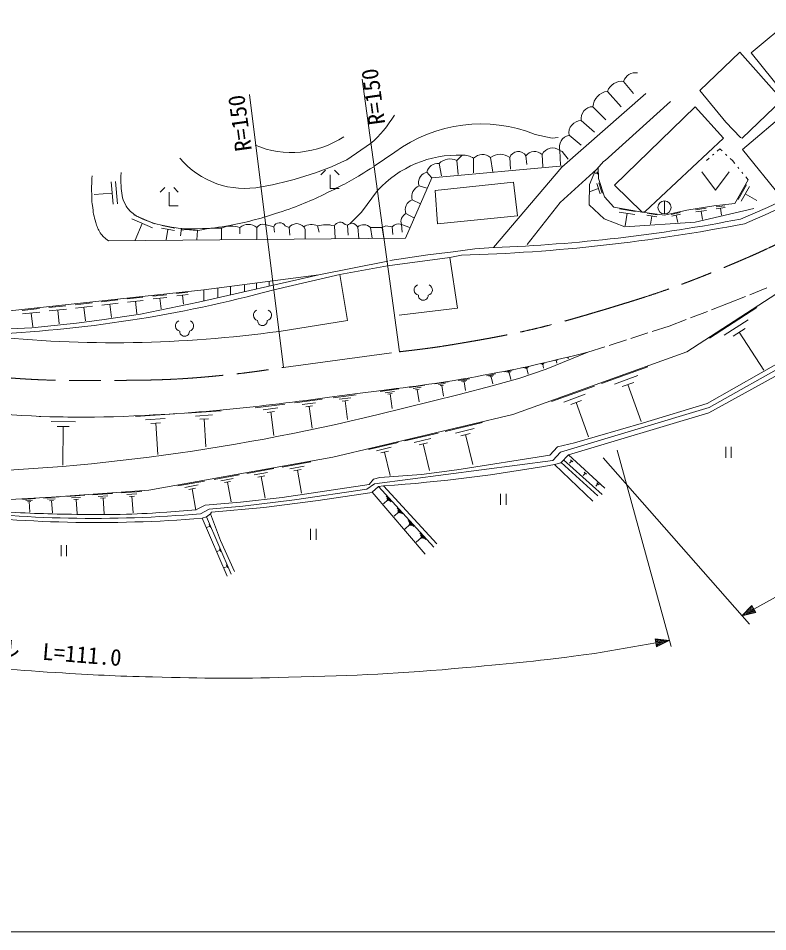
# Model space of a CAD drawing. Units: millimetres, scale not verified. Extents: x 40000 to 680000, y 20000 to 380000.
# Drawn here: x 381484 to 463988, y 205000 to 305534 of the extents above; entities that cross this region are included whole.
import ezdxf
from ezdxf.enums import TextEntityAlignment as Align

# ---------------------------------------------------------------- set-up
doc = ezdxf.new("R2010")
doc.units = ezdxf.units.MM
doc.header["$LTSCALE"] = 1000
doc.linetypes.add('CHAIN', pattern=[18.5, 12, -1.5, 3.5, -1.5])
for name, color, linetype, lineweight in [('M-BGD', 7, 'Continuous', 13), ('M-BMK', 2, 'CHAIN', 13), ('M-BMK-SRVR', 3, 'Continuous', 13), ('M-STR-HTXT', 7, 'Continuous', 13), ('M-TTL-BAND', 7, 'Continuous', 13)]:
    doc.layers.add(name, color=color, linetype=linetype, lineweight=lineweight)
doc.styles.add('ＭＳ ゴシック', font='')
doc.styles.get('ＭＳ ゴシック').set_extended_font_data('MS Gothic')

msp = doc.modelspace()

# ---------------------------------------------------------------- linework, layer by layer
at = {"layer": 'M-BGD'}
for p, q in [((448125, 298591), (449225, 297237)), ((450556, 297260), (441327, 289149)), ((446347, 297491), (447871, 295797)), ((444738, 295797), (446177, 294358)), ((461206, 291104), (466477, 295572)), ((443468, 294273), (444907, 293003)), ((442113, 292665), (443468, 291564)), ((417645, 289955), (420269, 291733)), ((420672, 289256), (422948, 290780)), ((439150, 290548), (439235, 289193)), ((441097, 290971), (441351, 290887)), ((441097, 290971), (441182, 289363)), ((441351, 290887), (442029, 290040)), ((457904, 290456), (458055, 290587)), ((458431, 290915), (458717, 291164)), ((458717, 291164), (458969, 290927)), ((459332, 290583), (459477, 290446)), ((465424, 285891), (461206, 291104)), ((429752, 289871), (430345, 290463)), ((429752, 289871), (429921, 288347)), ((431615, 290125), (431615, 288516)), ((433477, 290209), (433731, 288601)), ((435594, 290209), (435679, 288939)), ((437372, 290379), (437457, 289447)), ((457241, 289878), (457527, 290127)), ((459840, 290102), (460092, 289864)), ((460092, 289864), (460366, 289532)), ((415306, 288802), (414806, 288302)), ((416806, 288302), (416306, 288802)), ((426281, 288516), (426450, 288601)), ((426450, 288601), (426958, 288008)), ((441491, 289293), (427024, 287986)), ((427805, 289532), (428059, 288177)), ((441327, 289149), (433797, 280299)), ((445161, 288939), (441145, 285250)), ((445015, 288805), (444362, 287242)), ((445227, 288623), (445232, 288379)), ((445316, 289111), (445343, 287896)), ((456725, 288630), (458225, 286630)), ((458225, 286630), (459725, 288630)), ((460685, 289147), (460812, 288992)), ((461131, 288607), (461258, 288453)), ((391706, 287538), (391924, 285067)), ((392200, 287582), (392418, 285111)), ((415806, 286802), (415806, 288302)), ((427024, 287986), (424107, 281350)), ((445230, 288501), (444985, 288496)), ((445343, 287896), (446015, 285891)), ((460372, 285162), (461851, 287735)), ((461576, 288067), (461851, 287735)), ((397603, 286892), (397103, 286392)), ((399103, 286392), (398603, 286892)), ((416806, 286802), (415806, 286802)), ((421031, 286569), (419271, 284194)), ((425603, 287077), (426450, 286823)), ((444362, 287242), (444345, 285000)), ((445357, 286786), (444451, 286482)), ((445168, 287352), (445547, 286219)), ((445394, 287428), (445774, 286295)), ((460739, 285600), (461657, 287198)), ((461059, 285417), (461977, 287014)), ((391815, 286303), (389838, 286128)), ((398103, 284892), (398103, 286392)), ((424841, 285553), (425773, 285129)), ((446015, 285891), (447029, 284755)), ((461518, 286215), (462796, 285481)), ((399103, 284892), (398103, 284892)), ((441145, 285250), (437509, 280635)), ((444345, 285000), (445966, 283472)), ((447029, 284755), (450157, 284198)), ((447687, 284550), (449416, 284278)), ((452621, 285442), (452621, 283994)), ((455066, 284423), (458056, 284883)), ((456018, 283097), (462457, 284597)), ((456050, 284459), (457210, 284621)), ((458056, 284883), (460372, 285162)), ((458298, 284772), (459263, 284907)), ((458325, 284579), (459290, 284714)), ((458807, 284646), (458915, 283874)), ((394197, 283899), (396472, 282910)), ((419271, 284194), (417969, 282924)), ((424164, 284029), (425095, 283521)), ((447632, 284204), (449362, 283932)), ((448497, 284068), (448279, 282684)), ((450157, 284198), (452615, 283875)), ((450676, 283851), (451792, 283675)), ((450711, 284074), (451827, 283898)), ((451234, 283763), (451093, 282870)), ((452615, 283875), (455066, 284423)), ((453371, 283942), (454354, 284161)), ((453415, 283745), (454398, 283964)), ((453906, 283855), (454082, 283068)), ((456082, 284227), (457242, 284388)), ((456662, 284308), (456791, 283380)), ((393999, 283444), (396274, 282455)), ((395136, 282949), (394345, 281129)), ((397299, 282721), (398738, 282451)), ((405876, 281827), (405876, 282505)), ((407739, 282505), (407739, 281235)), ((408670, 282843), (409601, 282589)), ((409686, 281997), (409601, 282589)), ((410871, 282674), (411295, 282505)), ((411295, 282505), (411379, 281658)), ((412903, 282589), (413073, 282335)), ((414597, 281997), (414427, 282674)), ((416290, 282674), (416375, 281319)), ((417475, 282843), (417729, 282759)), ((417729, 282759), (417814, 281658)), ((418865, 282529), (418976, 281299)), ((420269, 282505), (421539, 282505)), ((420269, 282505), (420439, 281319)), ((421539, 282505), (421963, 282674)), ((421963, 282674), (422640, 282589)), ((422640, 282589), (422725, 281743)), ((423656, 282843), (423741, 281997)), ((423656, 282843), (424587, 282505)), ((445966, 283472), (448250, 282585)), ((448250, 282585), (456018, 283097)), ((397245, 282434), (398684, 282163)), ((397964, 282298), (397748, 281148)), ((399357, 281573), (399441, 282420)), ((401219, 282166), (401135, 281150)), ((403844, 282420), (403844, 281235)), ((413073, 282335), (413073, 281235)), ((421561, 282416), (421713, 281326)), ((424107, 281350), (391428, 281028)), ((422377, 278889), (426561, 279490)), ((426561, 279490), (429362, 279835)), ((429362, 279835), (431727, 280145)), ((431727, 280145), (433797, 280299)), ((414559, 277308), (422165, 278805)), ((422132, 278271), (428990, 279203)), ((428990, 279203), (430260, 279457)), ((471041, 279170), (455065, 268823)), ((416883, 277340), (422132, 278271)), ((414559, 277308), (401330, 274276)), ((401896, 275664), (414559, 277308)), ((409107, 276600), (409099, 276057)), ((409601, 275647), (416883, 277340)), ((380518, 273322), (401896, 275664)), ((401896, 275664), (401896, 274420)), ((403442, 275865), (403442, 274767)), ((404866, 276050), (404866, 275087)), ((406378, 276246), (406378, 275438)), ((407700, 276418), (407697, 275735)), ((462019, 275112), (463872, 275863)), ((390630, 274329), (392443, 274528)), ((393486, 274642), (395201, 274830)), ((393524, 274299), (395239, 274487)), ((396313, 274952), (397793, 275114)), ((396345, 274656), (397826, 274818)), ((397085, 274737), (397215, 273552)), ((398905, 275236), (400150, 275372)), ((398932, 274987), (400177, 275123)), ((399555, 275055), (399664, 274059)), ((459676, 274163), (461555, 274924)), ((381916, 273375), (383835, 273585)), ((384842, 273696), (386735, 273903)), ((384884, 273317), (386777, 273524)), ((387743, 274013), (389609, 274218)), ((387783, 273640), (389650, 273844)), ((388717, 273742), (388880, 272249)), ((390670, 273967), (392483, 274165)), ((391577, 274066), (391736, 272616)), ((394382, 274393), (394532, 273021)), ((401330, 274276), (394932, 272978)), ((457569, 270325), (462783, 273702)), ((457815, 273446), (459676, 274163)), ((381958, 272991), (383877, 273201)), ((382917, 273096), (383086, 271561)), ((385830, 273421), (385996, 271906)), ((394932, 272978), (390666, 272360)), ((455482, 272548), (457348, 273266)), ((382965, 271446), (380539, 271347)), ((387889, 271966), (382965, 271446)), ((390666, 272360), (387889, 271966)), ((451283, 271054), (453154, 271652)), ((453154, 271652), (455015, 272368)), ((459210, 270648), (461817, 272336)), ((448902, 270293), (450807, 270902)), ((460199, 270549), (461503, 271393)), ((460851, 270971), (463552, 266799)), ((446520, 269533), (448425, 270141)), ((455065, 268823), (435915, 261915)), ((439592, 266912), (444173, 268783)), ((444173, 268783), (446044, 269381)), ((466782, 268533), (457336, 263125)), ((438931, 267504), (439471, 267625)), ((439078, 267481), (439348, 267541)), ((439157, 267442), (439292, 267472)), ((439225, 267457), (439322, 267025)), ((440558, 267869), (440874, 267940)), ((440716, 267905), (440787, 267588)), ((441945, 268181), (442072, 268209)), ((442009, 268195), (442037, 268068)), ((467238, 267473), (457487, 262112)), ((435007, 266624), (435968, 266840)), ((435268, 266582), (435749, 266690)), ((435410, 266513), (435650, 266566)), ((435530, 266540), (435703, 265771)), ((436695, 265910), (439592, 266912)), ((437023, 267076), (437824, 267256)), ((437242, 267041), (437642, 267131)), ((437360, 266984), (437560, 267028)), ((437460, 267006), (437604, 266365)), ((445671, 265328), (450784, 267172)), ((427348, 265316), (428809, 265525)), ((429919, 265683), (431140, 265858)), ((430242, 265605), (430852, 265692)), ((430412, 265505), (430717, 265548)), ((430564, 265527), (430704, 264549)), ((433014, 266177), (434012, 266401)), ((433286, 266133), (433785, 266245)), ((433433, 266061), (433683, 266117)), ((433558, 266089), (433737, 265291)), ((433647, 265063), (436695, 265910)), ((447133, 265278), (449690, 266200)), ((447957, 264997), (449235, 265458)), ((421342, 264456), (423362, 264745)), ((421876, 264326), (422886, 264471)), ((424499, 264908), (426225, 265155)), ((424955, 264797), (425819, 264920)), ((425196, 264655), (425628, 264717)), ((425412, 264686), (425609, 263305)), ((427734, 265222), (428465, 265326)), ((427938, 265102), (428303, 265154)), ((428120, 265128), (428288, 263959)), ((430006, 264132), (433647, 265063)), ((440177, 263346), (444917, 265056)), ((448596, 265227), (450072, 261137)), ((411938, 263217), (414925, 263608)), ((416135, 263766), (418684, 264100)), ((416806, 263595), (418080, 263761)), ((417158, 263381), (417795, 263465)), ((417476, 263423), (417743, 261383)), ((421116, 261931), (430006, 264132)), ((422157, 264160), (422662, 264232)), ((422410, 264196), (422641, 262580)), ((441533, 263300), (443903, 264155)), ((442296, 263040), (443481, 263467)), ((407576, 262647), (410818, 263071)), ((408429, 262429), (410050, 262641)), ((412724, 263016), (414217, 263212)), ((413136, 262766), (413883, 262864)), ((413509, 262815), (413822, 260426)), ((442889, 263253), (444257, 259462)), ((457336, 263125), (450326, 260999)), ((383772, 261707), (389115, 261641)), ((394380, 261720), (398732, 261995)), ((395496, 261354), (397672, 261491)), ((400000, 262075), (403812, 262315)), ((400977, 261754), (402883, 261874)), ((401478, 261402), (402431, 261463)), ((401954, 261433), (402147, 258383)), ((408877, 262157), (409687, 262263)), ((409282, 262210), (409621, 259617)), ((435915, 261915), (416098, 257237)), ((457487, 262112), (442043, 257503)), ((385101, 261156), (387772, 261123)), ((385762, 260613), (387098, 260597)), ((386430, 260605), (386377, 256331)), ((396067, 260953), (397155, 261021)), ((396611, 260987), (396831, 257505)), ((428468, 260055), (432602, 261030)), ((424053, 259012), (427726, 259879)), ((429599, 259885), (431666, 260373)), ((430213, 259594), (431247, 259838)), ((430730, 259716), (431511, 256409)), ((420037, 258064), (423290, 258832)), ((425058, 258862), (426894, 259295)), ((425604, 258603), (426522, 258820)), ((426063, 258711), (426756, 255774)), ((420927, 257931), (422553, 258315)), ((421410, 257702), (422224, 257894)), ((421817, 257798), (422431, 255195)), ((442043, 257503), (441201, 256592)), ((442043, 257503), (446071, 253830)), ((459365, 258365), (459365, 257165)), ((459965, 258365), (459965, 257165)), ((416098, 257237), (395859, 253596)), ((410536, 256135), (413673, 256699)), ((441201, 256592), (440505, 256427)), ((440505, 256427), (444722, 252398)), ((441244, 256638), (445289, 252968)), ((441524, 256941), (445754, 253124)), ((442413, 256839), (442182, 256567)), ((442277, 256954), (442549, 256723)), ((406641, 255434), (409627, 255971)), ((407441, 255270), (408934, 255538)), ((411376, 255962), (412945, 256244)), ((411825, 255719), (412609, 255860)), ((412217, 255789), (412668, 253280)), ((443918, 255479), (443687, 255207)), ((443782, 255594), (444054, 255363)), ((399047, 254068), (401974, 254595)), ((403056, 254789), (405785, 255280)), ((403788, 254639), (405152, 254885)), ((404178, 254428), (404860, 254550)), ((404519, 254489), (404912, 252306)), ((407868, 255038), (408614, 255173)), ((408241, 255105), (408671, 252716)), ((445161, 254415), (445433, 254184)), ((395859, 253596), (385132, 252819)), ((392846, 253298), (395098, 253446)), ((399832, 253907), (401295, 254170)), ((400250, 253680), (400982, 253812)), ((400616, 253746), (401037, 251405)), ((421139, 254014), (420439, 253379)), ((420439, 253379), (426281, 246569)), ((421709, 254057), (421139, 254014)), ((421139, 254014), (427231, 247325)), ((421709, 254057), (427551, 247707)), ((445297, 254300), (445066, 254028)), ((385132, 252819), (378531, 252453)), ((381940, 252582), (383399, 252678)), ((382314, 252460), (383043, 252508)), ((382506, 252326), (382871, 252350)), ((384274, 252735), (385978, 252847)), ((384711, 252593), (385563, 252649)), ((384936, 252437), (385361, 252465)), ((385148, 252451), (385238, 251088)), ((386841, 252904), (388814, 253033)), ((387347, 252739), (388334, 252804)), ((387607, 252558), (388100, 252590)), ((387854, 252574), (387957, 250996)), ((389710, 253092), (391886, 253235)), ((390268, 252910), (391356, 252982)), ((390554, 252711), (391099, 252746)), ((390827, 252728), (390941, 250987)), ((393424, 253110), (394550, 253184)), ((393720, 252903), (394283, 252940)), ((394002, 252922), (394120, 251119)), ((422150, 252518), (421678, 252089)), ((421999, 252921), (422536, 252331)), ((422074, 252720), (422343, 252425)), ((422082, 252592), (422217, 252445)), ((434577, 253180), (434577, 251980)), ((435177, 253180), (435177, 251980)), ((382688, 252338), (382765, 251171)), ((423192, 251611), (423765, 250982)), ((423272, 251397), (423559, 251082)), ((402199, 250668), (401727, 250501)), ((401727, 250501), (404475, 244147)), ((402659, 251009), (402199, 250668)), ((402199, 250668), (404911, 244341)), ((423352, 251182), (422849, 250723)), ((423281, 251261), (423424, 251103)), ((402571, 249648), (402247, 249499)), ((402497, 249810), (402646, 249486)), ((413671, 249330), (413671, 248130)), ((414271, 249330), (414271, 248130)), ((424591, 249806), (424055, 249318)), ((424420, 250263), (425030, 249593)), ((424505, 250034), (424811, 249699)), ((424515, 249890), (424667, 249722)), ((425866, 248389), (425297, 247870)), ((425684, 248875), (426333, 248162)), ((425775, 248632), (426100, 248276)), ((425785, 248478), (425947, 248300)), ((386194, 247549), (386194, 246349)), ((386794, 247549), (386794, 246349)), ((403694, 246989), (403370, 246840)), ((403619, 247151), (403768, 246827)), ((404389, 245362), (404538, 245038)), ((404464, 245200), (404140, 245051))]:
    msp.add_line(p, q, dxfattribs=at)
for points in [[(467005, 295713), (462179, 301724), (466751, 305534)], [(445161, 288939), (445923, 289786), (446093, 289871), (453289, 296390)], [(455999, 295797), (447109, 287161), (450157, 284198)], [(450157, 284198), (447109, 287161), (455999, 295797), (459131, 292326), (450495, 284283)], [(438388, 292749), (440251, 292326), (440928, 292411)], [(450157, 284198), (450495, 284283), (459131, 292326)], [(460994, 283436), (463957, 284706), (466987, 286138)], [(461417, 282928), (464042, 284029), (467005, 285468)], [(423402, 272853), (429837, 273615), (428990, 279203)], [(410194, 271075), (417729, 272260), (416883, 277340)], [(401558, 251009), (402489, 251517), (406215, 251855), (411887, 252533), (419846, 253718), (420693, 254311), (440335, 256851), (441182, 257782), (457523, 262693), (466693, 267835)], [(425857, 255327), (429752, 255835), (439997, 257443), (440843, 258375), (442706, 258798), (450326, 260999)], [(397833, 251178), (401050, 251432), (402066, 251940), (405961, 252279), (410533, 252787), (420100, 254226), (420608, 254819), (421285, 254988), (425857, 255327)], [(402659, 251009), (402743, 251178), (408501, 251686), (414512, 252448), (420185, 253295), (420439, 253379)], [(402659, 251009), (403759, 248045), (405283, 244659)]]:
    msp.add_lwpolyline(points, dxfattribs=at)
for points in [[(459385, 294104), (456507, 297575), (460909, 301809), (465566, 296559), (461163, 292326), (460994, 292411)], [(436441, 283775), (436017, 287500), (427381, 286569), (427635, 282928)]]:
    msp.add_lwpolyline(points, close=True, dxfattribs=at)
msp.add_circle((452621, 284718), 724, dxfattribs=at)
for centre, radius, start, end in [((447924, 296930), 1674, 83.09967, 160.41929), ((449435, 298159), 1380, 81.0997, 161.75944), ((446594, 295645), 1862, 97.62796, 175.30964), ((444724, 294518), 1280, 89.37586, 191.013), ((411607, 301657), 13173, 311.11846, 328.96644), ((432436, 277901), 15997, 68.15643, 126.37787), ((443474, 292893), 1380, 90.2573, 189.54088), ((442412, 291334), 1363, 102.63581, 195.43668), ((411562, 301186), 10418, 247.46561, 303.46208), ((432589, 289217), 1332, 48.1755, 137.02962), ((434536, 288855), 1719, 52.00127, 127.99873), ((436520, 289901), 976, 29.29363, 161.58703), ((438334, 289698), 1179, 46.18237, 144.69829), ((440291, 289989), 1270, 50.61035, 153.9192), ((406404, 296134), 9326, 220.11929, 281.39695), ((402397, 321927), 35421, 279.50518, 295.49654), ((429896, 278453), 12019, 87.86217, 137.52542), ((427643, 288317), 1226, 82.39979, 166.61725), ((429000, 288429), 1626, 62.44719, 137.28443), ((430472, 288389), 2078, 56.63363, 93.50353), ((426662, 287458), 1125, 109.79888, 199.79888), ((426097, 285877), 1297, 112.38014, 194.48976), ((425230, 284467), 1153, 109.70529, 202.36973), ((424601, 283140), 991, 116.20011, 197.4027), ((406807, 281393), 1450, 50.03379, 129.96621), ((408428, 282058), 821, 72.8828, 147.08341), ((410258, 282314), 712, 30.37913, 157.24902), ((412133, 281892), 1038, 42.15677, 143.8688), ((413743, 281226), 1601, 64.71091, 121.64875), ((416939, 282364), 720, 41.82017, 154.44003), ((419501, 281712), 1104, 45.88738, 127.3797), ((423329, 281991), 912, 69.01616, 139.05632), ((424897, 469158), 189777, 271.61941, 281.09515), ((427302, 456102), 175923, 272.14971, 281.04136), ((436358, 214334), 66015, 92.13307, 92.22312), ((436358, 214334), 66015, 102.41509, 102.51974), ((371953, 414067), 143449, 272.32265, 285.21547), ((425668, 275643), 599, 113.44836, 257.2818), ((426471, 275643), 599, 282.7182, 66.55164), ((426069, 275027), 534, 176.52859, 3.47141), ((407962, 272861), 599, 113.44836, 257.2818), ((408765, 272861), 599, 282.7182, 66.55164), ((399390, 271680), 599, 113.44836, 257.2818), ((400193, 271680), 599, 282.7182, 66.55164), ((408363, 272244), 534, 176.52859, 3.47141), ((392033, 402201), 132378, 263.92384, 277.88535), ((399791, 271064), 534, 176.52859, 3.47141), ((366918, 483073), 227687, 270.85519, 283.77078), ((408905, 431271), 177676, 274.13247, 280.2446), ((389771, 385258), 134766, 262.64424, 275.01749), ((390188, 394216), 144178, 262.79055, 274.59067)]:
    msp.add_arc(centre, radius, start, end, dxfattribs=at)
for points, knots in [([(392818, 288567), (392762, 287902), (392761, 287670), (392805, 287098), (392867, 286270), (392889, 285759), (393279, 285026), (393515, 284580), (393723, 284359), (394116, 284043), (394496, 283738), (394760, 283632), (395207, 283437), (396183, 283012), (396771, 282857), (397815, 282648), (399332, 282344), (400222, 282294), (401768, 282379), (403135, 282453), (403901, 282562), (405243, 282833), (407342, 283258), (408502, 283595), (410532, 284279), (412691, 285005), (413872, 285514), (415912, 286525), (417803, 287462), (418454, 287855), (420610, 289191)], [0, 0, 0, 0, 1, 1, 1, 2, 2, 2, 3, 3, 3, 4, 4, 4, 5, 5, 5, 6, 6, 6, 7, 7, 7, 8, 8, 8, 9, 9, 9, 10, 10, 10, 10]), ([(391428, 281028), (390985, 281368), (390797, 281511), (390514, 281924), (390238, 282327), (390161, 282604), (390011, 283070), (389785, 283768), (389746, 284186), (389647, 284913), (389565, 285510), (389572, 285851), (389562, 286454), (389550, 287126), (389566, 287359), (389610, 288176)], [0, 0, 0, 0, 1, 1, 1, 2, 2, 2, 3, 3, 3, 4, 4, 4, 5, 5, 5, 5]), ([(300889, 282505), (305322, 281719), (306564, 281490), (310155, 280629), (314002, 279708), (316140, 279102), (319900, 277878), (323790, 276611), (325888, 275669), (329721, 274241), (333268, 272919), (335220, 272083), (338793, 270837), (342951, 269387), (345275, 268548), (349506, 267331), (352873, 266362), (354787, 265914), (358206, 265148), (361410, 264431), (363209, 264033), (366449, 263507), (371101, 262752), (373731, 262444), (378430, 262075), (385049, 261556), (388794, 261500), (395425, 261828), (405308, 262316), (410807, 263195), (420621, 264454), (425344, 265060), (427999, 265369), (432680, 266238), (437201, 267077), (438722, 267445), (444173, 268783)], [0, 0, 0, 0, 1, 1, 1, 2, 2, 2, 3, 3, 3, 4, 4, 4, 5, 5, 5, 6, 6, 6, 7, 7, 7, 8, 8, 8, 9, 9, 9, 10, 10, 10, 11, 11, 11, 12, 12, 12, 12]), ([(403844, 282420), (404288, 282581), (404476, 282656), (404899, 282663), (405286, 282670), (405462, 282625), (405876, 282505)], [0, 0, 0, 0, 1, 1, 1, 2, 2, 2, 2]), ([(414427, 282674), (414810, 282773), (414956, 282806), (415302, 282815), (415691, 282824), (415857, 282778), (416290, 282674)], [0, 0, 0, 0, 1, 1, 1, 2, 2, 2, 2]), ([(417729, 282759), (417897, 282887), (418031, 282973), (418251, 282969), (418521, 282964), (418658, 282785), (418830, 282589)], [0, 0, 0, 0, 1, 1, 1, 2, 2, 2, 2]), ([(401219, 282166), (400804, 282227), (400679, 282246), (400330, 282263), (399977, 282280), (399849, 282273), (399424, 282251)], [0, 0, 0, 0, 1, 1, 1, 2, 2, 2, 2]), ([(403844, 282420), (403341, 282442), (403184, 282440), (402762, 282415), (402153, 282377), (401930, 282317), (401219, 282166)], [0, 0, 0, 0, 1, 1, 1, 2, 2, 2, 2]), ([(372372, 252054), (374131, 251753), (374620, 251672), (376071, 251505), (377589, 251330), (378444, 251273), (379970, 251195), (383319, 251024), (385198, 250967), (388551, 250930), (390172, 250913), (391081, 250901), (392703, 250933), (394708, 250974), (395370, 251023), (397833, 251178)], [0, 0, 0, 0, 1, 1, 1, 2, 2, 2, 3, 3, 3, 4, 4, 4, 5, 5, 5, 5])]:
    msp.add_open_spline(points, degree=3, knots=knots, dxfattribs=at)
at = {"layer": 'M-BMK'}
msp.add_line((410671, 267107), (423465, 268832), dxfattribs=at)
for points in [[(423465, 268832), (427222, 269261), (428291, 269442), (431363, 269968), (436993, 270932), (440119, 271709), (445590, 273349), (450983, 274965), (453998, 275944), (459196, 278109), (463609, 279948), (465257, 280751), (470072, 283232)], [(373626, 266698), (375851, 266386), (376719, 266308), (378835, 266106), (383686, 265645), (386431, 265650), (391304, 265674), (395840, 265696), (398392, 265705), (402908, 266133), (405950, 266422), (406999, 266545), (410671, 267107)]]:
    msp.add_open_spline(points, degree=3, knots=[0, 0, 0, 0, 1, 1, 1, 2, 2, 2, 3, 3, 3, 4, 4, 4, 4], dxfattribs=at)
at = {"layer": 'M-BMK-SRVR'}
for p, q in [((423465, 268832), (419329, 298816)), ((410671, 267107), (406933, 297132))]:
    msp.add_line(p, q, dxfattribs=at)
at = {"layer": 'M-STR-HTXT'}
for p, q in [((462460, 240514), (512393, 268294)), ((447420, 258005), (453341, 236393)), ((445875, 257146), (461970, 238852)), ((461150, 239785), (462242, 240907)), ((461150, 239785), (462460, 240514)), ((462417, 240592), (461368, 240009)), ((462504, 240435), (461455, 239852)), ((461586, 240234), (462373, 240671)), ((461761, 239919), (462548, 240356)), ((462329, 240750), (461805, 240458)), ((462023, 240683), (462285, 240828)), ((462592, 240278), (462067, 239986)), ((462679, 240121), (462242, 240907)), ((461150, 239785), (462679, 240121)), ((462373, 240053), (462635, 240199)), ((444932, 235617), (451679, 236807)), ((453156, 237068), (451601, 237250)), ((451601, 237250), (451757, 236364)), ((451912, 237214), (451616, 237162)), ((451632, 237073), (452223, 237177)), ((452534, 237141), (451648, 236985)), ((451663, 236896), (452845, 237104)), ((453156, 237068), (451679, 236807)), ((451695, 236719), (452876, 236927)), ((452597, 236786), (451710, 236630)), ((451726, 236541), (452317, 236646)), ((452037, 236505), (451742, 236453)), ((453156, 237068), (451757, 236364))]:
    msp.add_line(p, q, dxfattribs=at)
msp.add_open_spline([(328071, 243070), (331932, 241995), (332979, 241735), (336145, 240955), (341705, 239585), (344858, 238965), (350489, 237923), (354795, 237127), (357218, 236732), (361550, 236091), (365861, 235453), (368282, 235123), (372615, 234660), (377682, 234118), (380526, 233846), (385612, 233524), (389770, 233260), (392103, 233138), (396269, 233037), (402115, 232894), (405394, 232850), (411240, 233003), (418910, 233203), (423211, 233395), (430854, 234075), (436364, 234565), (438199, 234760), (444932, 235617)], degree=3, knots=[0, 0, 0, 0, 1, 1, 1, 2, 2, 2, 3, 3, 3, 4, 4, 4, 5, 5, 5, 6, 6, 6, 7, 7, 7, 8, 8, 8, 9, 9, 9, 9], dxfattribs=at)
at = {"layer": 'M-TTL-BAND'}
msp.add_line((40000, 205000), (579000, 205000), dxfattribs=at)

# ---------------------------------------------------------------- texts
at = {"layer": 'M-BMK-SRVR', "style": 'ＭＳ ゴシック'}
for rotation, p in [(97.855, (422002, 297098)), (97.772, (407321, 294189))]:
    msp.add_text('R=150', height=1833, rotation=rotation, dxfattribs=at).set_placement(p, align=Align.BOTTOM_CENTER)
at = {"layer": 'M-STR-HTXT', "style": 'ＭＳ ゴシック'}
msp.add_text('ガードレール\u3000L=111.0', height=1833, rotation=355.347, dxfattribs=at).set_placement((379667, 234751), align=Align.BOTTOM_CENTER)

doc.saveas('drawing.dxf')
